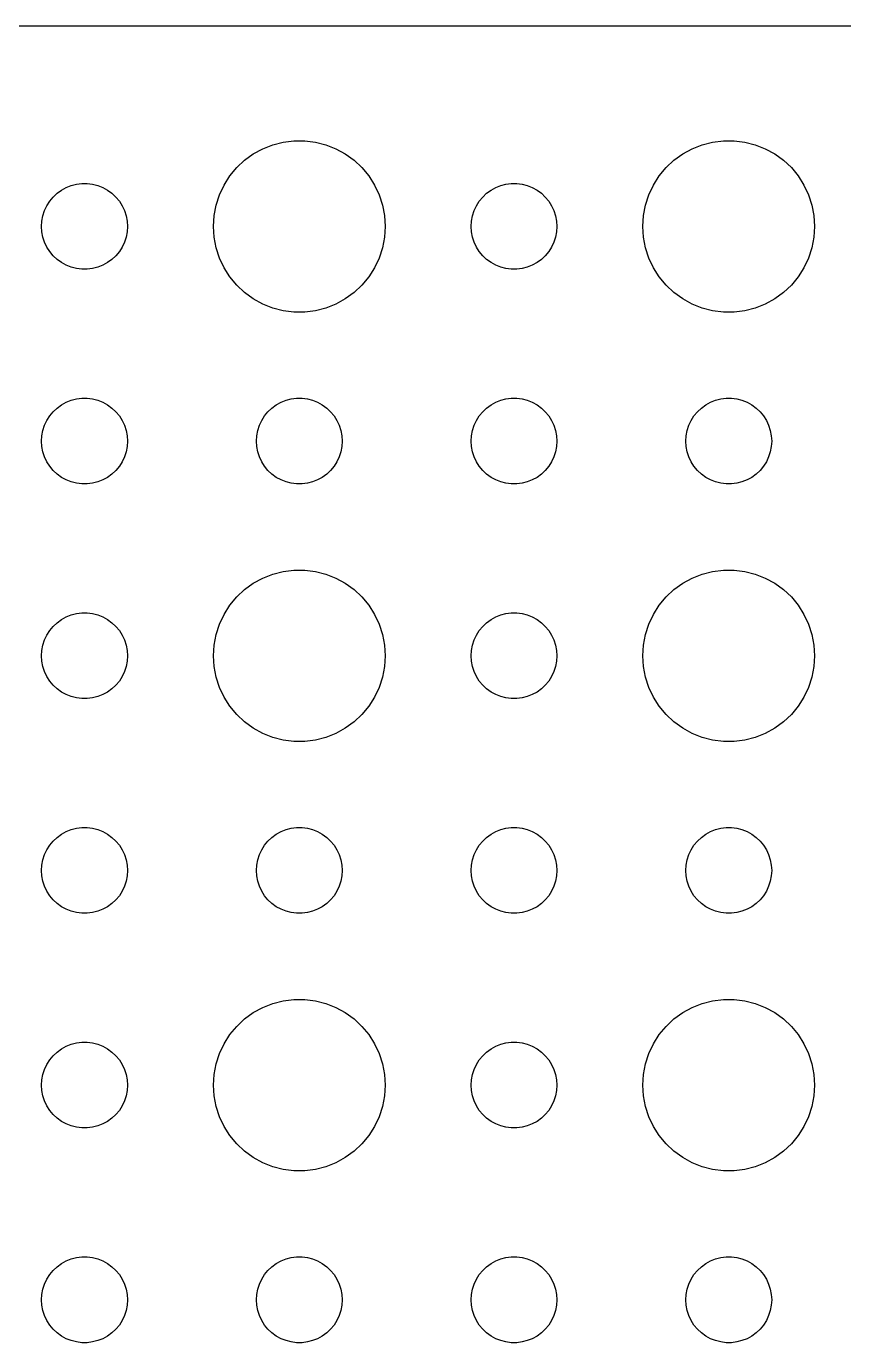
# Model space of a CAD drawing. Header units: metres. Extents: x -97 to 97, y -97 to 97.
# Drawn here: x 20.46 to 49.02, y 51 to 96.99 of the extents above; entities that cross this region are included whole.
import ezdxf

# ---------------------------------------------------------------- set-up
doc = ezdxf.new("R2010")
doc.units = ezdxf.units.M

msp = doc.modelspace()

# ---------------------------------------------------------------- linework, layer by layer
for p, q in [((92.3139, 96.9901), (-92.3139, 96.9901)), ((29.0729, 92.8532), (29.4379, 92.9469)), ((29.4379, 92.9469), (29.8116, 92.9941)), ((29.8116, 92.9941), (30.1884, 92.9941)), ((30.1884, 92.9941), (30.5621, 92.9469)), ((30.5621, 92.9469), (30.927, 92.8532)), ((44.0729, 92.8532), (44.4379, 92.9469)), ((44.4379, 92.9469), (44.8116, 92.9941)), ((44.8116, 92.9941), (45.1884, 92.9941)), ((45.1884, 92.9941), (45.5621, 92.9469)), ((45.5621, 92.9469), (45.927, 92.8532)), ((28.0877, 92.3115), (28.3925, 92.533)), ((28.3925, 92.533), (28.7227, 92.7145)), ((28.7227, 92.7145), (29.0729, 92.8532)), ((30.927, 92.8532), (31.2773, 92.7145)), ((31.2773, 92.7145), (31.6075, 92.533)), ((31.6075, 92.533), (31.9123, 92.3115)), ((43.0877, 92.3115), (43.3925, 92.533)), ((43.3925, 92.533), (43.7227, 92.7145)), ((43.7227, 92.7145), (44.0729, 92.8532)), ((45.927, 92.8532), (46.2773, 92.7145)), ((46.2773, 92.7145), (46.6075, 92.533)), ((46.6075, 92.533), (46.9123, 92.3115)), ((27.5729, 91.7634), (27.8131, 92.0536)), ((27.8131, 92.0536), (28.0877, 92.3115)), ((31.9123, 92.3115), (32.1869, 92.0536)), ((32.1869, 92.0536), (32.427, 91.7634)), ((42.5729, 91.7634), (42.8131, 92.0536)), ((42.8131, 92.0536), (43.0877, 92.3115)), ((46.9123, 92.3115), (47.1869, 92.0536)), ((47.1869, 92.0536), (47.427, 91.7634)), ((27.3711, 91.4453), (27.5729, 91.7634)), ((32.427, 91.7634), (32.6289, 91.4453)), ((42.3711, 91.4453), (42.5729, 91.7634)), ((47.427, 91.7634), (47.6289, 91.4453)), ((21.4065, 91.0268), (21.5439, 91.1558)), ((21.5439, 91.1558), (21.6963, 91.2665)), ((21.6963, 91.2665), (21.8613, 91.3572)), ((21.8613, 91.3572), (22.0365, 91.4266)), ((22.0365, 91.4266), (22.2189, 91.4734)), ((22.2189, 91.4734), (22.4058, 91.497)), ((22.4058, 91.497), (22.5942, 91.497)), ((22.5942, 91.497), (22.7811, 91.4734)), ((22.7811, 91.4734), (22.9635, 91.4266)), ((22.9635, 91.4266), (23.1387, 91.3572)), ((23.1387, 91.3572), (23.3037, 91.2665)), ((23.3037, 91.2665), (23.4561, 91.1558)), ((23.4561, 91.1558), (23.5934, 91.0268)), ((27.0942, 90.7461), (27.2107, 91.1044)), ((27.2107, 91.1044), (27.3711, 91.4453)), ((32.6289, 91.4453), (32.7893, 91.1044)), ((32.7893, 91.1044), (32.9057, 90.7461)), ((36.4065, 91.0268), (36.5439, 91.1558)), ((36.5439, 91.1558), (36.6963, 91.2665)), ((36.6963, 91.2665), (36.8613, 91.3572)), ((36.8613, 91.3572), (37.0365, 91.4266)), ((37.0365, 91.4266), (37.2189, 91.4734)), ((37.2189, 91.4734), (37.4058, 91.497)), ((37.4058, 91.497), (37.5942, 91.497)), ((37.5942, 91.497), (37.7811, 91.4734)), ((37.7811, 91.4734), (37.9635, 91.4266)), ((37.9635, 91.4266), (38.1387, 91.3572)), ((38.1387, 91.3572), (38.3037, 91.2665)), ((38.3037, 91.2665), (38.4561, 91.1558)), ((38.4561, 91.1558), (38.5934, 91.0268)), ((42.0942, 90.7461), (42.2107, 91.1044)), ((42.2107, 91.1044), (42.3711, 91.4453)), ((47.6289, 91.4453), (47.7893, 91.1044)), ((47.7893, 91.1044), (47.9057, 90.7461)), ((21.1053, 90.5522), (21.1855, 90.7226)), ((21.1855, 90.7226), (21.2865, 90.8817)), ((21.2865, 90.8817), (21.4065, 91.0268)), ((23.5934, 91.0268), (23.7135, 90.8817)), ((23.7135, 90.8817), (23.8145, 90.7226)), ((23.8145, 90.7226), (23.8947, 90.5522)), ((27.0237, 90.376), (27.0942, 90.7461)), ((32.9057, 90.7461), (32.9763, 90.376)), ((36.1053, 90.5522), (36.1855, 90.7226)), ((36.1855, 90.7226), (36.2865, 90.8817)), ((36.2865, 90.8817), (36.4065, 91.0268)), ((38.5934, 91.0268), (38.7135, 90.8817)), ((38.7135, 90.8817), (38.8145, 90.7226)), ((38.8145, 90.7226), (38.8947, 90.5522)), ((42.0237, 90.376), (42.0942, 90.7461)), ((47.9057, 90.7461), (47.9763, 90.376)), ((21, 90), (21.0118, 90.188)), ((21.0118, 90.188), (21.0471, 90.373)), ((21.0471, 90.373), (21.1053, 90.5522)), ((23.8947, 90.5522), (23.9529, 90.373)), ((23.9529, 90.373), (23.9882, 90.188)), ((23.9882, 90.188), (24, 90)), ((27, 90), (27.0237, 90.376)), ((32.9763, 90.376), (33, 90)), ((36, 90), (36.0118, 90.188)), ((36.0118, 90.188), (36.0471, 90.373)), ((36.0471, 90.373), (36.1053, 90.5522)), ((38.8947, 90.5522), (38.9529, 90.373)), ((38.9529, 90.373), (38.9882, 90.188)), ((38.9882, 90.188), (39, 90)), ((42, 90), (42.0237, 90.376)), ((47.9763, 90.376), (48, 90)), ((21.0118, 89.812), (21, 90)), ((21.0471, 89.627), (21.0118, 89.812)), ((23.9882, 89.812), (23.9529, 89.627)), ((24, 90), (23.9882, 89.812)), ((27.0237, 89.624), (27, 90)), ((33, 90), (32.9763, 89.624)), ((36.0118, 89.812), (36, 90)), ((36.0471, 89.627), (36.0118, 89.812)), ((38.9882, 89.812), (38.9529, 89.627)), ((39, 90), (38.9882, 89.812)), ((42.0237, 89.624), (42, 90)), ((48, 90), (47.9763, 89.624)), ((21.1053, 89.4478), (21.0471, 89.627)), ((21.1855, 89.2774), (21.1053, 89.4478)), ((21.2865, 89.1183), (21.1855, 89.2774)), ((23.8145, 89.2774), (23.7135, 89.1183)), ((23.8947, 89.4478), (23.8145, 89.2774)), ((23.9529, 89.627), (23.8947, 89.4478)), ((27.0942, 89.2539), (27.0237, 89.624)), ((27.2107, 88.8956), (27.0942, 89.2539)), ((32.9057, 89.2539), (32.7893, 88.8956)), ((32.9763, 89.624), (32.9057, 89.2539)), ((36.1053, 89.4478), (36.0471, 89.627)), ((36.1855, 89.2774), (36.1053, 89.4478)), ((36.2865, 89.1183), (36.1855, 89.2774)), ((38.8145, 89.2774), (38.7135, 89.1183)), ((38.8947, 89.4478), (38.8145, 89.2774)), ((38.9529, 89.627), (38.8947, 89.4478)), ((42.0942, 89.2539), (42.0237, 89.624)), ((42.2107, 88.8956), (42.0942, 89.2539)), ((47.9057, 89.2539), (47.7893, 88.8956)), ((47.9763, 89.624), (47.9057, 89.2539)), ((21.4065, 88.9732), (21.2865, 89.1183)), ((21.5439, 88.8442), (21.4065, 88.9732)), ((21.6963, 88.7335), (21.5439, 88.8442)), ((23.4561, 88.8442), (23.3037, 88.7335)), ((23.5934, 88.9732), (23.4561, 88.8442)), ((23.7135, 89.1183), (23.5934, 88.9732)), ((27.3711, 88.5547), (27.2107, 88.8956)), ((32.7893, 88.8956), (32.6289, 88.5547)), ((36.4065, 88.9732), (36.2865, 89.1183)), ((36.5439, 88.8442), (36.4065, 88.9732)), ((36.6963, 88.7335), (36.5439, 88.8442)), ((38.4561, 88.8442), (38.3037, 88.7335)), ((38.5934, 88.9732), (38.4561, 88.8442)), ((38.7135, 89.1183), (38.5934, 88.9732)), ((42.3711, 88.5547), (42.2107, 88.8956)), ((47.7893, 88.8956), (47.6289, 88.5547)), ((21.8613, 88.6428), (21.6963, 88.7335)), ((22.0365, 88.5734), (21.8613, 88.6428)), ((22.2189, 88.5266), (22.0365, 88.5734)), ((22.4058, 88.503), (22.2189, 88.5266)), ((22.5942, 88.503), (22.4058, 88.503)), ((22.7811, 88.5266), (22.5942, 88.503)), ((22.9635, 88.5734), (22.7811, 88.5266)), ((23.1387, 88.6428), (22.9635, 88.5734)), ((23.3037, 88.7335), (23.1387, 88.6428)), ((27.5729, 88.2366), (27.3711, 88.5547)), ((32.6289, 88.5547), (32.427, 88.2366)), ((36.8613, 88.6428), (36.6963, 88.7335)), ((37.0365, 88.5734), (36.8613, 88.6428)), ((37.2189, 88.5266), (37.0365, 88.5734)), ((37.4058, 88.503), (37.2189, 88.5266)), ((37.5942, 88.503), (37.4058, 88.503)), ((37.7811, 88.5266), (37.5942, 88.503)), ((37.9635, 88.5734), (37.7811, 88.5266)), ((38.1387, 88.6428), (37.9635, 88.5734)), ((38.3037, 88.7335), (38.1387, 88.6428)), ((42.5729, 88.2366), (42.3711, 88.5547)), ((47.6289, 88.5547), (47.427, 88.2366)), ((27.8131, 87.9464), (27.5729, 88.2366)), ((28.0877, 87.6885), (27.8131, 87.9464)), ((32.1869, 87.9464), (31.9123, 87.6885)), ((32.427, 88.2366), (32.1869, 87.9464)), ((42.8131, 87.9464), (42.5729, 88.2366)), ((43.0877, 87.6885), (42.8131, 87.9464)), ((47.1869, 87.9464), (46.9123, 87.6885)), ((47.427, 88.2366), (47.1869, 87.9464)), ((28.3925, 87.467), (28.0877, 87.6885)), ((28.7227, 87.2855), (28.3925, 87.467)), ((31.6075, 87.467), (31.2773, 87.2855)), ((31.9123, 87.6885), (31.6075, 87.467)), ((43.3925, 87.467), (43.0877, 87.6885)), ((43.7227, 87.2855), (43.3925, 87.467)), ((46.6075, 87.467), (46.2773, 87.2855)), ((46.9123, 87.6885), (46.6075, 87.467)), ((29.0729, 87.1468), (28.7227, 87.2855)), ((29.4379, 87.0531), (29.0729, 87.1468)), ((29.8116, 87.0059), (29.4379, 87.0531)), ((30.1884, 87.0059), (29.8116, 87.0059)), ((30.5621, 87.0531), (30.1884, 87.0059)), ((30.927, 87.1468), (30.5621, 87.0531)), ((31.2773, 87.2855), (30.927, 87.1468)), ((44.0729, 87.1468), (43.7227, 87.2855)), ((44.4379, 87.0531), (44.0729, 87.1468)), ((44.8116, 87.0059), (44.4379, 87.0531)), ((45.1884, 87.0059), (44.8116, 87.0059)), ((45.5621, 87.0531), (45.1884, 87.0059)), ((45.927, 87.1468), (45.5621, 87.0531)), ((46.2773, 87.2855), (45.927, 87.1468)), ((21.5439, 83.6558), (21.6963, 83.7665)), ((21.6963, 83.7665), (21.8613, 83.8572)), ((21.8613, 83.8572), (22.0365, 83.9266)), ((22.0365, 83.9266), (22.2189, 83.9734)), ((22.2189, 83.9734), (22.4058, 83.997)), ((22.4058, 83.997), (22.5942, 83.997)), ((22.5942, 83.997), (22.7811, 83.9734)), ((22.7811, 83.9734), (22.9635, 83.9266)), ((22.9635, 83.9266), (23.1387, 83.8572)), ((23.1387, 83.8572), (23.3037, 83.7665)), ((23.3037, 83.7665), (23.4561, 83.6558)), ((29.0439, 83.6558), (29.1963, 83.7665)), ((29.1963, 83.7665), (29.3613, 83.8572)), ((29.3613, 83.8572), (29.5365, 83.9266)), ((29.5365, 83.9266), (29.7189, 83.9734)), ((29.7189, 83.9734), (29.9058, 83.997)), ((29.9058, 83.997), (30.0942, 83.997)), ((30.0942, 83.997), (30.2811, 83.9734)), ((30.2811, 83.9734), (30.4635, 83.9266)), ((30.4635, 83.9266), (30.6387, 83.8572)), ((30.6387, 83.8572), (30.8037, 83.7665)), ((30.8037, 83.7665), (30.9561, 83.6558)), ((36.5439, 83.6558), (36.6963, 83.7665)), ((36.6963, 83.7665), (36.8613, 83.8572)), ((36.8613, 83.8572), (37.0365, 83.9266)), ((37.0365, 83.9266), (37.2189, 83.9734)), ((37.2189, 83.9734), (37.4058, 83.997)), ((37.4058, 83.997), (37.5942, 83.997)), ((37.5942, 83.997), (37.7811, 83.9734)), ((37.7811, 83.9734), (37.9635, 83.9266)), ((37.9635, 83.9266), (38.1387, 83.8572)), ((38.1387, 83.8572), (38.3037, 83.7665)), ((38.3037, 83.7665), (38.4561, 83.6558)), ((44.0439, 83.6558), (44.1963, 83.7665)), ((44.1963, 83.7665), (44.3613, 83.8572)), ((44.3613, 83.8572), (44.5365, 83.9266)), ((44.5365, 83.9266), (44.7189, 83.9734)), ((44.7189, 83.9734), (44.9058, 83.997)), ((44.9058, 83.997), (45.0942, 83.997)), ((45.0942, 83.997), (45.2811, 83.9734)), ((45.2811, 83.9734), (45.4635, 83.9266)), ((45.4635, 83.9266), (45.6387, 83.8572)), ((45.6387, 83.8572), (45.8037, 83.7665)), ((45.8037, 83.7665), (45.9561, 83.6558)), ((21.1855, 83.2226), (21.2865, 83.3817)), ((21.2865, 83.3817), (21.4065, 83.5268)), ((21.4065, 83.5268), (21.5439, 83.6558)), ((23.4561, 83.6558), (23.5934, 83.5268)), ((23.5934, 83.5268), (23.7135, 83.3817)), ((23.7135, 83.3817), (23.8145, 83.2226)), ((28.6855, 83.2226), (28.7865, 83.3817)), ((28.7865, 83.3817), (28.9065, 83.5268)), ((28.9065, 83.5268), (29.0439, 83.6558)), ((30.9561, 83.6558), (31.0934, 83.5268)), ((31.0934, 83.5268), (31.2135, 83.3817)), ((31.2135, 83.3817), (31.3145, 83.2226)), ((36.1855, 83.2226), (36.2865, 83.3817)), ((36.2865, 83.3817), (36.4065, 83.5268)), ((36.4065, 83.5268), (36.5439, 83.6558)), ((38.4561, 83.6558), (38.5934, 83.5268)), ((38.5934, 83.5268), (38.7135, 83.3817)), ((38.7135, 83.3817), (38.8145, 83.2226)), ((43.6855, 83.2226), (43.7865, 83.3817)), ((43.7865, 83.3817), (43.9065, 83.5268)), ((43.9065, 83.5268), (44.0439, 83.6558)), ((45.9561, 83.6558), (46.0934, 83.5268)), ((46.0934, 83.5268), (46.2135, 83.3817)), ((46.2135, 83.3817), (46.3145, 83.2226)), ((21.0118, 82.688), (21.0471, 82.873)), ((21.0471, 82.873), (21.1053, 83.0522)), ((21.1053, 83.0522), (21.1855, 83.2226)), ((23.8145, 83.2226), (23.8947, 83.0522)), ((23.8947, 83.0522), (23.9529, 82.873)), ((23.9529, 82.873), (23.9882, 82.688)), ((28.5118, 82.688), (28.5471, 82.873)), ((28.5471, 82.873), (28.6053, 83.0522)), ((28.6053, 83.0522), (28.6855, 83.2226)), ((31.3145, 83.2226), (31.3947, 83.0522)), ((31.3947, 83.0522), (31.4529, 82.873)), ((31.4529, 82.873), (31.4882, 82.688)), ((36.0118, 82.688), (36.0471, 82.873)), ((36.0471, 82.873), (36.1053, 83.0522)), ((36.1053, 83.0522), (36.1855, 83.2226)), ((38.8145, 83.2226), (38.8947, 83.0522)), ((38.8947, 83.0522), (38.9529, 82.873)), ((38.9529, 82.873), (38.9882, 82.688)), ((43.5118, 82.688), (43.5471, 82.873)), ((43.5471, 82.873), (43.6053, 83.0522)), ((43.6053, 83.0522), (43.6855, 83.2226)), ((46.3145, 83.2226), (46.3947, 83.0522)), ((46.3947, 83.0522), (46.4529, 82.873)), ((46.4529, 82.873), (46.4882, 82.688)), ((21, 82.5), (21.0118, 82.688)), ((21.0118, 82.312), (21, 82.5)), ((23.9882, 82.688), (24, 82.5)), ((24, 82.5), (23.9882, 82.312)), ((28.5, 82.5), (28.5118, 82.688)), ((28.5118, 82.312), (28.5, 82.5)), ((31.4882, 82.688), (31.5, 82.5)), ((31.5, 82.5), (31.4882, 82.312)), ((36, 82.5), (36.0118, 82.688)), ((36.0118, 82.312), (36, 82.5)), ((38.9882, 82.688), (39, 82.5)), ((39, 82.5), (38.9882, 82.312)), ((43.5, 82.5), (43.5118, 82.688)), ((43.5118, 82.312), (43.5, 82.5)), ((46.4882, 82.688), (46.5, 82.5)), ((46.5, 82.5), (46.4882, 82.312)), ((21.0471, 82.127), (21.0118, 82.312)), ((21.1053, 81.9478), (21.0471, 82.127)), ((21.1855, 81.7774), (21.1053, 81.9478)), ((23.8947, 81.9478), (23.8145, 81.7774)), ((23.9529, 82.127), (23.8947, 81.9478)), ((23.9882, 82.312), (23.9529, 82.127)), ((28.5471, 82.127), (28.5118, 82.312)), ((28.6053, 81.9478), (28.5471, 82.127)), ((28.6855, 81.7774), (28.6053, 81.9478)), ((31.3947, 81.9478), (31.3145, 81.7774)), ((31.4529, 82.127), (31.3947, 81.9478)), ((31.4882, 82.312), (31.4529, 82.127)), ((36.0471, 82.127), (36.0118, 82.312)), ((36.1053, 81.9478), (36.0471, 82.127)), ((36.1855, 81.7774), (36.1053, 81.9478)), ((38.8947, 81.9478), (38.8145, 81.7774)), ((38.9529, 82.127), (38.8947, 81.9478)), ((38.9882, 82.312), (38.9529, 82.127)), ((43.5471, 82.127), (43.5118, 82.312)), ((43.6053, 81.9478), (43.5471, 82.127)), ((43.6855, 81.7774), (43.6053, 81.9478)), ((46.3947, 81.9478), (46.3145, 81.7774)), ((46.4529, 82.127), (46.3947, 81.9478)), ((46.4882, 82.312), (46.4529, 82.127)), ((21.2865, 81.6183), (21.1855, 81.7774)), ((21.4065, 81.4732), (21.2865, 81.6183)), ((21.5439, 81.3442), (21.4065, 81.4732)), ((23.5934, 81.4732), (23.4561, 81.3442)), ((23.7135, 81.6183), (23.5934, 81.4732)), ((23.8145, 81.7774), (23.7135, 81.6183)), ((28.7865, 81.6183), (28.6855, 81.7774)), ((28.9065, 81.4732), (28.7865, 81.6183)), ((29.0439, 81.3442), (28.9065, 81.4732)), ((31.0934, 81.4732), (30.9561, 81.3442)), ((31.2135, 81.6183), (31.0934, 81.4732)), ((31.3145, 81.7774), (31.2135, 81.6183)), ((36.2865, 81.6183), (36.1855, 81.7774)), ((36.4065, 81.4732), (36.2865, 81.6183)), ((36.5439, 81.3442), (36.4065, 81.4732)), ((38.5934, 81.4732), (38.4561, 81.3442)), ((38.7135, 81.6183), (38.5934, 81.4732)), ((38.8145, 81.7774), (38.7135, 81.6183)), ((43.7865, 81.6183), (43.6855, 81.7774)), ((43.9065, 81.4732), (43.7865, 81.6183)), ((44.0439, 81.3442), (43.9065, 81.4732)), ((46.0934, 81.4732), (45.9561, 81.3442)), ((46.2135, 81.6183), (46.0934, 81.4732)), ((46.3145, 81.7774), (46.2135, 81.6183)), ((21.6963, 81.2335), (21.5439, 81.3442)), ((21.8613, 81.1428), (21.6963, 81.2335)), ((22.0365, 81.0734), (21.8613, 81.1428)), ((22.2189, 81.0266), (22.0365, 81.0734)), ((22.4058, 81.003), (22.2189, 81.0266)), ((22.5942, 81.003), (22.4058, 81.003)), ((22.7811, 81.0266), (22.5942, 81.003)), ((22.9635, 81.0734), (22.7811, 81.0266)), ((23.1387, 81.1428), (22.9635, 81.0734)), ((23.3037, 81.2335), (23.1387, 81.1428)), ((23.4561, 81.3442), (23.3037, 81.2335)), ((29.1963, 81.2335), (29.0439, 81.3442)), ((29.3613, 81.1428), (29.1963, 81.2335)), ((29.5365, 81.0734), (29.3613, 81.1428)), ((29.7189, 81.0266), (29.5365, 81.0734)), ((29.9058, 81.003), (29.7189, 81.0266)), ((30.0942, 81.003), (29.9058, 81.003)), ((30.2811, 81.0266), (30.0942, 81.003)), ((30.4635, 81.0734), (30.2811, 81.0266)), ((30.6387, 81.1428), (30.4635, 81.0734)), ((30.8037, 81.2335), (30.6387, 81.1428)), ((30.9561, 81.3442), (30.8037, 81.2335)), ((36.6963, 81.2335), (36.5439, 81.3442)), ((36.8613, 81.1428), (36.6963, 81.2335)), ((37.0365, 81.0734), (36.8613, 81.1428)), ((37.2189, 81.0266), (37.0365, 81.0734)), ((37.4058, 81.003), (37.2189, 81.0266)), ((37.5942, 81.003), (37.4058, 81.003)), ((37.7811, 81.0266), (37.5942, 81.003)), ((37.9635, 81.0734), (37.7811, 81.0266)), ((38.1387, 81.1428), (37.9635, 81.0734)), ((38.3037, 81.2335), (38.1387, 81.1428)), ((38.4561, 81.3442), (38.3037, 81.2335)), ((44.1963, 81.2335), (44.0439, 81.3442)), ((44.3613, 81.1428), (44.1963, 81.2335)), ((44.5365, 81.0734), (44.3613, 81.1428)), ((44.7189, 81.0266), (44.5365, 81.0734)), ((44.9058, 81.003), (44.7189, 81.0266)), ((45.0942, 81.003), (44.9058, 81.003)), ((45.2811, 81.0266), (45.0942, 81.003)), ((45.4635, 81.0734), (45.2811, 81.0266)), ((45.6387, 81.1428), (45.4635, 81.0734)), ((45.8037, 81.2335), (45.6387, 81.1428)), ((45.9561, 81.3442), (45.8037, 81.2335)), ((28.7227, 77.7145), (29.0729, 77.8532)), ((29.0729, 77.8532), (29.4379, 77.9469)), ((29.4379, 77.9469), (29.8116, 77.9941)), ((29.8116, 77.9941), (30.1884, 77.9941)), ((30.1884, 77.9941), (30.5621, 77.9469)), ((30.5621, 77.9469), (30.927, 77.8532)), ((30.927, 77.8532), (31.2773, 77.7145)), ((43.7227, 77.7145), (44.0729, 77.8532)), ((44.0729, 77.8532), (44.4379, 77.9469)), ((44.4379, 77.9469), (44.8116, 77.9941)), ((44.8116, 77.9941), (45.1884, 77.9941)), ((45.1884, 77.9941), (45.5621, 77.9469)), ((45.5621, 77.9469), (45.927, 77.8532)), ((45.927, 77.8532), (46.2773, 77.7145)), ((27.8131, 77.0536), (28.0877, 77.3115)), ((28.0877, 77.3115), (28.3925, 77.533)), ((28.3925, 77.533), (28.7227, 77.7145)), ((31.2773, 77.7145), (31.6075, 77.533)), ((31.6075, 77.533), (31.9123, 77.3115)), ((31.9123, 77.3115), (32.1869, 77.0536)), ((42.8131, 77.0536), (43.0877, 77.3115)), ((43.0877, 77.3115), (43.3925, 77.533)), ((43.3925, 77.533), (43.7227, 77.7145)), ((46.2773, 77.7145), (46.6075, 77.533)), ((46.6075, 77.533), (46.9123, 77.3115)), ((46.9123, 77.3115), (47.1869, 77.0536)), ((27.5729, 76.7634), (27.8131, 77.0536)), ((32.1869, 77.0536), (32.427, 76.7634)), ((42.5729, 76.7634), (42.8131, 77.0536)), ((47.1869, 77.0536), (47.427, 76.7634)), ((21.6963, 76.2665), (21.8613, 76.3572)), ((21.8613, 76.3572), (22.0365, 76.4266)), ((22.0365, 76.4266), (22.2189, 76.4734)), ((22.2189, 76.4734), (22.4058, 76.497)), ((22.4058, 76.497), (22.5942, 76.497)), ((22.5942, 76.497), (22.7811, 76.4734)), ((22.7811, 76.4734), (22.9635, 76.4266)), ((22.9635, 76.4266), (23.1387, 76.3572)), ((23.1387, 76.3572), (23.3037, 76.2665)), ((27.2107, 76.1044), (27.3711, 76.4453)), ((27.3711, 76.4453), (27.5729, 76.7634)), ((32.427, 76.7634), (32.6289, 76.4453)), ((32.6289, 76.4453), (32.7893, 76.1044)), ((36.6963, 76.2665), (36.8613, 76.3572)), ((36.8613, 76.3572), (37.0365, 76.4266)), ((37.0365, 76.4266), (37.2189, 76.4734)), ((37.2189, 76.4734), (37.4058, 76.497)), ((37.4058, 76.497), (37.5942, 76.497)), ((37.5942, 76.497), (37.7811, 76.4734)), ((37.7811, 76.4734), (37.9635, 76.4266)), ((37.9635, 76.4266), (38.1387, 76.3572)), ((38.1387, 76.3572), (38.3037, 76.2665)), ((42.2107, 76.1044), (42.3711, 76.4453)), ((42.3711, 76.4453), (42.5729, 76.7634)), ((47.427, 76.7634), (47.6289, 76.4453)), ((47.6289, 76.4453), (47.7893, 76.1044)), ((21.1855, 75.7226), (21.2865, 75.8817)), ((21.2865, 75.8817), (21.4065, 76.0268)), ((21.4065, 76.0268), (21.5439, 76.1558)), ((21.5439, 76.1558), (21.6963, 76.2665)), ((23.3037, 76.2665), (23.4561, 76.1558)), ((23.4561, 76.1558), (23.5934, 76.0268)), ((23.5934, 76.0268), (23.7135, 75.8817)), ((23.7135, 75.8817), (23.8145, 75.7226)), ((27.0942, 75.7461), (27.2107, 76.1044)), ((32.7893, 76.1044), (32.9057, 75.7461)), ((36.1855, 75.7226), (36.2865, 75.8817)), ((36.2865, 75.8817), (36.4065, 76.0268)), ((36.4065, 76.0268), (36.5439, 76.1558)), ((36.5439, 76.1558), (36.6963, 76.2665)), ((38.3037, 76.2665), (38.4561, 76.1558)), ((38.4561, 76.1558), (38.5934, 76.0268)), ((38.5934, 76.0268), (38.7135, 75.8817)), ((38.7135, 75.8817), (38.8145, 75.7226)), ((42.0942, 75.7461), (42.2107, 76.1044)), ((47.7893, 76.1044), (47.9057, 75.7461)), ((21.0471, 75.373), (21.1053, 75.5522)), ((21.1053, 75.5522), (21.1855, 75.7226)), ((23.8145, 75.7226), (23.8947, 75.5522)), ((23.8947, 75.5522), (23.9529, 75.373)), ((27.0237, 75.376), (27.0942, 75.7461)), ((32.9057, 75.7461), (32.9763, 75.376)), ((36.0471, 75.373), (36.1053, 75.5522)), ((36.1053, 75.5522), (36.1855, 75.7226)), ((38.8145, 75.7226), (38.8947, 75.5522)), ((38.8947, 75.5522), (38.9529, 75.373)), ((42.0237, 75.376), (42.0942, 75.7461)), ((47.9057, 75.7461), (47.9763, 75.376)), ((21, 75), (21.0118, 75.188)), ((21.0118, 74.812), (21, 75)), ((21.0118, 75.188), (21.0471, 75.373)), ((23.9529, 75.373), (23.9882, 75.188)), ((23.9882, 75.188), (24, 75)), ((24, 75), (23.9882, 74.812)), ((27, 75), (27.0237, 75.376)), ((27.0237, 74.624), (27, 75)), ((32.9763, 75.376), (33, 75)), ((33, 75), (32.9763, 74.624)), ((36, 75), (36.0118, 75.188)), ((36.0118, 74.812), (36, 75)), ((36.0118, 75.188), (36.0471, 75.373)), ((38.9529, 75.373), (38.9882, 75.188)), ((38.9882, 75.188), (39, 75)), ((39, 75), (38.9882, 74.812)), ((42, 75), (42.0237, 75.376)), ((42.0237, 74.624), (42, 75)), ((47.9763, 75.376), (48, 75)), ((48, 75), (47.9763, 74.624)), ((21.0471, 74.627), (21.0118, 74.812)), ((21.1053, 74.4478), (21.0471, 74.627)), ((23.9529, 74.627), (23.8947, 74.4478)), ((23.9882, 74.812), (23.9529, 74.627)), ((27.0942, 74.2539), (27.0237, 74.624)), ((32.9763, 74.624), (32.9057, 74.2539)), ((36.0471, 74.627), (36.0118, 74.812)), ((36.1053, 74.4478), (36.0471, 74.627)), ((38.9529, 74.627), (38.8947, 74.4478)), ((38.9882, 74.812), (38.9529, 74.627)), ((42.0942, 74.2539), (42.0237, 74.624)), ((47.9763, 74.624), (47.9057, 74.2539)), ((21.1855, 74.2774), (21.1053, 74.4478)), ((21.2865, 74.1183), (21.1855, 74.2774)), ((21.4065, 73.9732), (21.2865, 74.1183)), ((23.7135, 74.1183), (23.5934, 73.9732)), ((23.8145, 74.2774), (23.7135, 74.1183)), ((23.8947, 74.4478), (23.8145, 74.2774)), ((27.2107, 73.8956), (27.0942, 74.2539)), ((32.9057, 74.2539), (32.7893, 73.8956)), ((36.1855, 74.2774), (36.1053, 74.4478)), ((36.2865, 74.1183), (36.1855, 74.2774)), ((36.4065, 73.9732), (36.2865, 74.1183)), ((38.7135, 74.1183), (38.5934, 73.9732)), ((38.8145, 74.2774), (38.7135, 74.1183)), ((38.8947, 74.4478), (38.8145, 74.2774)), ((42.2107, 73.8956), (42.0942, 74.2539)), ((47.9057, 74.2539), (47.7893, 73.8956)), ((21.5439, 73.8442), (21.4065, 73.9732)), ((21.6963, 73.7335), (21.5439, 73.8442)), ((21.8613, 73.6428), (21.6963, 73.7335)), ((22.0365, 73.5734), (21.8613, 73.6428)), ((23.1387, 73.6428), (22.9635, 73.5734)), ((23.3037, 73.7335), (23.1387, 73.6428)), ((23.4561, 73.8442), (23.3037, 73.7335)), ((23.5934, 73.9732), (23.4561, 73.8442)), ((27.3711, 73.5547), (27.2107, 73.8956)), ((32.7893, 73.8956), (32.6289, 73.5547)), ((36.5439, 73.8442), (36.4065, 73.9732)), ((36.6963, 73.7335), (36.5439, 73.8442)), ((36.8613, 73.6428), (36.6963, 73.7335)), ((37.0365, 73.5734), (36.8613, 73.6428)), ((38.1387, 73.6428), (37.9635, 73.5734)), ((38.3037, 73.7335), (38.1387, 73.6428)), ((38.4561, 73.8442), (38.3037, 73.7335)), ((38.5934, 73.9732), (38.4561, 73.8442)), ((42.3711, 73.5547), (42.2107, 73.8956)), ((47.7893, 73.8956), (47.6289, 73.5547)), ((22.2189, 73.5266), (22.0365, 73.5734)), ((22.4058, 73.503), (22.2189, 73.5266)), ((22.5942, 73.503), (22.4058, 73.503)), ((22.7811, 73.5266), (22.5942, 73.503)), ((22.9635, 73.5734), (22.7811, 73.5266)), ((27.5729, 73.2366), (27.3711, 73.5547)), ((27.8131, 72.9464), (27.5729, 73.2366)), ((32.427, 73.2366), (32.1869, 72.9464)), ((32.6289, 73.5547), (32.427, 73.2366)), ((37.2189, 73.5266), (37.0365, 73.5734)), ((37.4058, 73.503), (37.2189, 73.5266)), ((37.5942, 73.503), (37.4058, 73.503)), ((37.7811, 73.5266), (37.5942, 73.503)), ((37.9635, 73.5734), (37.7811, 73.5266)), ((42.5729, 73.2366), (42.3711, 73.5547)), ((42.8131, 72.9464), (42.5729, 73.2366)), ((47.427, 73.2366), (47.1869, 72.9464)), ((47.6289, 73.5547), (47.427, 73.2366)), ((28.0877, 72.6885), (27.8131, 72.9464)), ((28.3925, 72.467), (28.0877, 72.6885)), ((31.9123, 72.6885), (31.6075, 72.467)), ((32.1869, 72.9464), (31.9123, 72.6885)), ((43.0877, 72.6885), (42.8131, 72.9464)), ((43.3925, 72.467), (43.0877, 72.6885)), ((46.9123, 72.6885), (46.6075, 72.467)), ((47.1869, 72.9464), (46.9123, 72.6885)), ((28.7227, 72.2855), (28.3925, 72.467)), ((29.0729, 72.1468), (28.7227, 72.2855)), ((31.2773, 72.2855), (30.927, 72.1468)), ((31.6075, 72.467), (31.2773, 72.2855)), ((43.7227, 72.2855), (43.3925, 72.467)), ((44.0729, 72.1468), (43.7227, 72.2855)), ((46.2773, 72.2855), (45.927, 72.1468)), ((46.6075, 72.467), (46.2773, 72.2855)), ((29.4379, 72.0531), (29.0729, 72.1468)), ((29.8116, 72.0059), (29.4379, 72.0531)), ((30.1884, 72.0059), (29.8116, 72.0059)), ((30.5621, 72.0531), (30.1884, 72.0059)), ((30.927, 72.1468), (30.5621, 72.0531)), ((44.4379, 72.0531), (44.0729, 72.1468)), ((44.8116, 72.0059), (44.4379, 72.0531)), ((45.1884, 72.0059), (44.8116, 72.0059)), ((45.5621, 72.0531), (45.1884, 72.0059)), ((45.927, 72.1468), (45.5621, 72.0531)), ((22.2189, 68.9734), (22.4058, 68.997)), ((22.4058, 68.997), (22.5942, 68.997)), ((22.5942, 68.997), (22.7811, 68.9734)), ((29.7189, 68.9734), (29.9058, 68.997)), ((29.9058, 68.997), (30.0942, 68.997)), ((30.0942, 68.997), (30.2811, 68.9734)), ((37.2189, 68.9734), (37.4058, 68.997)), ((37.4058, 68.997), (37.5942, 68.997)), ((37.5942, 68.997), (37.7811, 68.9734)), ((44.7189, 68.9734), (44.9058, 68.997)), ((44.9058, 68.997), (45.0942, 68.997)), ((45.0942, 68.997), (45.2811, 68.9734)), ((21.2865, 68.3817), (21.4065, 68.5268)), ((21.4065, 68.5268), (21.5439, 68.6558)), ((21.5439, 68.6558), (21.6963, 68.7665)), ((21.6963, 68.7665), (21.8613, 68.8572)), ((21.8613, 68.8572), (22.0365, 68.9266)), ((22.0365, 68.9266), (22.2189, 68.9734)), ((22.7811, 68.9734), (22.9635, 68.9266)), ((22.9635, 68.9266), (23.1387, 68.8572)), ((23.1387, 68.8572), (23.3037, 68.7665)), ((23.3037, 68.7665), (23.4561, 68.6558)), ((23.4561, 68.6558), (23.5934, 68.5268)), ((23.5934, 68.5268), (23.7135, 68.3817)), ((28.7865, 68.3817), (28.9065, 68.5268)), ((28.9065, 68.5268), (29.0439, 68.6558)), ((29.0439, 68.6558), (29.1963, 68.7665)), ((29.1963, 68.7665), (29.3613, 68.8572)), ((29.3613, 68.8572), (29.5365, 68.9266)), ((29.5365, 68.9266), (29.7189, 68.9734)), ((30.2811, 68.9734), (30.4635, 68.9266)), ((30.4635, 68.9266), (30.6387, 68.8572)), ((30.6387, 68.8572), (30.8037, 68.7665)), ((30.8037, 68.7665), (30.9561, 68.6558)), ((30.9561, 68.6558), (31.0934, 68.5268)), ((31.0934, 68.5268), (31.2135, 68.3817)), ((36.2865, 68.3817), (36.4065, 68.5268)), ((36.4065, 68.5268), (36.5439, 68.6558)), ((36.5439, 68.6558), (36.6963, 68.7665)), ((36.6963, 68.7665), (36.8613, 68.8572)), ((36.8613, 68.8572), (37.0365, 68.9266)), ((37.0365, 68.9266), (37.2189, 68.9734)), ((37.7811, 68.9734), (37.9635, 68.9266)), ((37.9635, 68.9266), (38.1387, 68.8572)), ((38.1387, 68.8572), (38.3037, 68.7665)), ((38.3037, 68.7665), (38.4561, 68.6558)), ((38.4561, 68.6558), (38.5934, 68.5268)), ((38.5934, 68.5268), (38.7135, 68.3817)), ((43.7865, 68.3817), (43.9065, 68.5268)), ((43.9065, 68.5268), (44.0439, 68.6558)), ((44.0439, 68.6558), (44.1963, 68.7665)), ((44.1963, 68.7665), (44.3613, 68.8572)), ((44.3613, 68.8572), (44.5365, 68.9266)), ((44.5365, 68.9266), (44.7189, 68.9734)), ((45.2811, 68.9734), (45.4635, 68.9266)), ((45.4635, 68.9266), (45.6387, 68.8572)), ((45.6387, 68.8572), (45.8037, 68.7665)), ((45.8037, 68.7665), (45.9561, 68.6558)), ((45.9561, 68.6558), (46.0934, 68.5268)), ((46.0934, 68.5268), (46.2135, 68.3817)), ((21.1053, 68.0522), (21.1855, 68.2226)), ((21.1855, 68.2226), (21.2865, 68.3817)), ((23.7135, 68.3817), (23.8145, 68.2226)), ((23.8145, 68.2226), (23.8947, 68.0522)), ((28.6053, 68.0522), (28.6855, 68.2226)), ((28.6855, 68.2226), (28.7865, 68.3817)), ((31.2135, 68.3817), (31.3145, 68.2226)), ((31.3145, 68.2226), (31.3947, 68.0522)), ((36.1053, 68.0522), (36.1855, 68.2226)), ((36.1855, 68.2226), (36.2865, 68.3817)), ((38.7135, 68.3817), (38.8145, 68.2226)), ((38.8145, 68.2226), (38.8947, 68.0522)), ((43.6053, 68.0522), (43.6855, 68.2226)), ((43.6855, 68.2226), (43.7865, 68.3817)), ((46.2135, 68.3817), (46.3145, 68.2226)), ((46.3145, 68.2226), (46.3947, 68.0522)), ((21, 67.5), (21.0118, 67.688)), ((21.0118, 67.688), (21.0471, 67.873)), ((21.0471, 67.873), (21.1053, 68.0522)), ((23.8947, 68.0522), (23.9529, 67.873)), ((23.9529, 67.873), (23.9882, 67.688)), ((23.9882, 67.688), (24, 67.5)), ((28.5, 67.5), (28.5118, 67.688)), ((28.5118, 67.688), (28.5471, 67.873)), ((28.5471, 67.873), (28.6053, 68.0522)), ((31.3947, 68.0522), (31.4529, 67.873)), ((31.4529, 67.873), (31.4882, 67.688)), ((31.4882, 67.688), (31.5, 67.5)), ((36, 67.5), (36.0118, 67.688)), ((36.0118, 67.688), (36.0471, 67.873)), ((36.0471, 67.873), (36.1053, 68.0522)), ((38.8947, 68.0522), (38.9529, 67.873)), ((38.9529, 67.873), (38.9882, 67.688)), ((38.9882, 67.688), (39, 67.5)), ((43.5, 67.5), (43.5118, 67.688)), ((43.5118, 67.688), (43.5471, 67.873)), ((43.5471, 67.873), (43.6053, 68.0522)), ((46.3947, 68.0522), (46.4529, 67.873)), ((46.4529, 67.873), (46.4882, 67.688)), ((46.4882, 67.688), (46.5, 67.5)), ((21.0118, 67.312), (21, 67.5)), ((21.0471, 67.127), (21.0118, 67.312)), ((23.9882, 67.312), (23.9529, 67.127)), ((24, 67.5), (23.9882, 67.312)), ((28.5118, 67.312), (28.5, 67.5)), ((28.5471, 67.127), (28.5118, 67.312)), ((31.4882, 67.312), (31.4529, 67.127)), ((31.5, 67.5), (31.4882, 67.312)), ((36.0118, 67.312), (36, 67.5)), ((36.0471, 67.127), (36.0118, 67.312)), ((38.9882, 67.312), (38.9529, 67.127)), ((39, 67.5), (38.9882, 67.312)), ((43.5118, 67.312), (43.5, 67.5)), ((43.5471, 67.127), (43.5118, 67.312)), ((46.4882, 67.312), (46.4529, 67.127)), ((46.5, 67.5), (46.4882, 67.312)), ((21.1053, 66.9478), (21.0471, 67.127)), ((21.1855, 66.7774), (21.1053, 66.9478)), ((21.2865, 66.6183), (21.1855, 66.7774)), ((23.8145, 66.7774), (23.7135, 66.6183)), ((23.8947, 66.9478), (23.8145, 66.7774)), ((23.9529, 67.127), (23.8947, 66.9478)), ((28.6053, 66.9478), (28.5471, 67.127)), ((28.6855, 66.7774), (28.6053, 66.9478)), ((28.7865, 66.6183), (28.6855, 66.7774)), ((31.3145, 66.7774), (31.2135, 66.6183)), ((31.3947, 66.9478), (31.3145, 66.7774)), ((31.4529, 67.127), (31.3947, 66.9478)), ((36.1053, 66.9478), (36.0471, 67.127)), ((36.1855, 66.7774), (36.1053, 66.9478)), ((36.2865, 66.6183), (36.1855, 66.7774)), ((38.8145, 66.7774), (38.7135, 66.6183)), ((38.8947, 66.9478), (38.8145, 66.7774)), ((38.9529, 67.127), (38.8947, 66.9478)), ((43.6053, 66.9478), (43.5471, 67.127)), ((43.6855, 66.7774), (43.6053, 66.9478)), ((43.7865, 66.6183), (43.6855, 66.7774)), ((46.3145, 66.7774), (46.2135, 66.6183)), ((46.3947, 66.9478), (46.3145, 66.7774)), ((46.4529, 67.127), (46.3947, 66.9478)), ((21.4065, 66.4732), (21.2865, 66.6183)), ((21.5439, 66.3442), (21.4065, 66.4732)), ((21.6963, 66.2335), (21.5439, 66.3442)), ((21.8613, 66.1428), (21.6963, 66.2335)), ((23.3037, 66.2335), (23.1387, 66.1428)), ((23.4561, 66.3442), (23.3037, 66.2335)), ((23.5934, 66.4732), (23.4561, 66.3442)), ((23.7135, 66.6183), (23.5934, 66.4732)), ((28.9065, 66.4732), (28.7865, 66.6183)), ((29.0439, 66.3442), (28.9065, 66.4732)), ((29.1963, 66.2335), (29.0439, 66.3442)), ((29.3613, 66.1428), (29.1963, 66.2335)), ((30.8037, 66.2335), (30.6387, 66.1428)), ((30.9561, 66.3442), (30.8037, 66.2335)), ((31.0934, 66.4732), (30.9561, 66.3442)), ((31.2135, 66.6183), (31.0934, 66.4732)), ((36.4065, 66.4732), (36.2865, 66.6183)), ((36.5439, 66.3442), (36.4065, 66.4732)), ((36.6963, 66.2335), (36.5439, 66.3442)), ((36.8613, 66.1428), (36.6963, 66.2335)), ((38.3037, 66.2335), (38.1387, 66.1428)), ((38.4561, 66.3442), (38.3037, 66.2335)), ((38.5934, 66.4732), (38.4561, 66.3442)), ((38.7135, 66.6183), (38.5934, 66.4732)), ((43.9065, 66.4732), (43.7865, 66.6183)), ((44.0439, 66.3442), (43.9065, 66.4732)), ((44.1963, 66.2335), (44.0439, 66.3442)), ((44.3613, 66.1428), (44.1963, 66.2335)), ((45.8037, 66.2335), (45.6387, 66.1428)), ((45.9561, 66.3442), (45.8037, 66.2335)), ((46.0934, 66.4732), (45.9561, 66.3442)), ((46.2135, 66.6183), (46.0934, 66.4732)), ((22.0365, 66.0734), (21.8613, 66.1428)), ((22.2189, 66.0266), (22.0365, 66.0734)), ((22.4058, 66.003), (22.2189, 66.0266)), ((22.5942, 66.003), (22.4058, 66.003)), ((22.7811, 66.0266), (22.5942, 66.003)), ((22.9635, 66.0734), (22.7811, 66.0266)), ((23.1387, 66.1428), (22.9635, 66.0734)), ((29.5365, 66.0734), (29.3613, 66.1428)), ((29.7189, 66.0266), (29.5365, 66.0734)), ((29.9058, 66.003), (29.7189, 66.0266)), ((30.0942, 66.003), (29.9058, 66.003)), ((30.2811, 66.0266), (30.0942, 66.003)), ((30.4635, 66.0734), (30.2811, 66.0266)), ((30.6387, 66.1428), (30.4635, 66.0734)), ((37.0365, 66.0734), (36.8613, 66.1428)), ((37.2189, 66.0266), (37.0365, 66.0734)), ((37.4058, 66.003), (37.2189, 66.0266)), ((37.5942, 66.003), (37.4058, 66.003)), ((37.7811, 66.0266), (37.5942, 66.003)), ((37.9635, 66.0734), (37.7811, 66.0266)), ((38.1387, 66.1428), (37.9635, 66.0734)), ((44.5365, 66.0734), (44.3613, 66.1428)), ((44.7189, 66.0266), (44.5365, 66.0734)), ((44.9058, 66.003), (44.7189, 66.0266)), ((45.0942, 66.003), (44.9058, 66.003)), ((45.2811, 66.0266), (45.0942, 66.003)), ((45.4635, 66.0734), (45.2811, 66.0266)), ((45.6387, 66.1428), (45.4635, 66.0734)), ((28.3925, 62.533), (28.7227, 62.7145)), ((28.7227, 62.7145), (29.0729, 62.8532)), ((29.0729, 62.8532), (29.4379, 62.9469)), ((29.4379, 62.9469), (29.8116, 62.9941)), ((29.8116, 62.9941), (30.1884, 62.9941)), ((30.1884, 62.9941), (30.5621, 62.9469)), ((30.5621, 62.9469), (30.927, 62.8532)), ((30.927, 62.8532), (31.2773, 62.7145)), ((31.2773, 62.7145), (31.6075, 62.533)), ((43.3925, 62.533), (43.7227, 62.7145)), ((43.7227, 62.7145), (44.0729, 62.8532)), ((44.0729, 62.8532), (44.4379, 62.9469)), ((44.4379, 62.9469), (44.8116, 62.9941)), ((44.8116, 62.9941), (45.1884, 62.9941)), ((45.1884, 62.9941), (45.5621, 62.9469)), ((45.5621, 62.9469), (45.927, 62.8532)), ((45.927, 62.8532), (46.2773, 62.7145)), ((46.2773, 62.7145), (46.6075, 62.533)), ((27.8131, 62.0536), (28.0877, 62.3115)), ((28.0877, 62.3115), (28.3925, 62.533)), ((31.6075, 62.533), (31.9123, 62.3115)), ((31.9123, 62.3115), (32.1869, 62.0536)), ((42.8131, 62.0536), (43.0877, 62.3115)), ((43.0877, 62.3115), (43.3925, 62.533)), ((46.6075, 62.533), (46.9123, 62.3115)), ((46.9123, 62.3115), (47.1869, 62.0536)), ((27.3711, 61.4453), (27.5729, 61.7634)), ((27.5729, 61.7634), (27.8131, 62.0536)), ((32.1869, 62.0536), (32.427, 61.7634)), ((32.427, 61.7634), (32.6289, 61.4453)), ((42.3711, 61.4453), (42.5729, 61.7634)), ((42.5729, 61.7634), (42.8131, 62.0536)), ((47.1869, 62.0536), (47.427, 61.7634)), ((47.427, 61.7634), (47.6289, 61.4453)), ((21.5439, 61.1558), (21.6963, 61.2665)), ((21.6963, 61.2665), (21.8613, 61.3572)), ((21.8613, 61.3572), (22.0365, 61.4266)), ((22.0365, 61.4266), (22.2189, 61.4734)), ((22.2189, 61.4734), (22.4058, 61.497)), ((22.4058, 61.497), (22.5942, 61.497)), ((22.5942, 61.497), (22.7811, 61.4734)), ((22.7811, 61.4734), (22.9635, 61.4266)), ((22.9635, 61.4266), (23.1387, 61.3572)), ((23.1387, 61.3572), (23.3037, 61.2665)), ((23.3037, 61.2665), (23.4561, 61.1558)), ((27.2107, 61.1044), (27.3711, 61.4453)), ((32.6289, 61.4453), (32.7893, 61.1044)), ((36.5439, 61.1558), (36.6963, 61.2665)), ((36.6963, 61.2665), (36.8613, 61.3572)), ((36.8613, 61.3572), (37.0365, 61.4266)), ((37.0365, 61.4266), (37.2189, 61.4734)), ((37.2189, 61.4734), (37.4058, 61.497)), ((37.4058, 61.497), (37.5942, 61.497)), ((37.5942, 61.497), (37.7811, 61.4734)), ((37.7811, 61.4734), (37.9635, 61.4266)), ((37.9635, 61.4266), (38.1387, 61.3572)), ((38.1387, 61.3572), (38.3037, 61.2665)), ((38.3037, 61.2665), (38.4561, 61.1558)), ((42.2107, 61.1044), (42.3711, 61.4453)), ((47.6289, 61.4453), (47.7893, 61.1044)), ((21.1053, 60.5522), (21.1855, 60.7226)), ((21.1855, 60.7226), (21.2865, 60.8817)), ((21.2865, 60.8817), (21.4065, 61.0268)), ((21.4065, 61.0268), (21.5439, 61.1558)), ((23.4561, 61.1558), (23.5934, 61.0268)), ((23.5934, 61.0268), (23.7135, 60.8817)), ((23.7135, 60.8817), (23.8145, 60.7226)), ((23.8145, 60.7226), (23.8947, 60.5522)), ((27.0237, 60.376), (27.0942, 60.7461)), ((27.0942, 60.7461), (27.2107, 61.1044)), ((32.7893, 61.1044), (32.9057, 60.7461)), ((32.9057, 60.7461), (32.9763, 60.376)), ((36.1053, 60.5522), (36.1855, 60.7226)), ((36.1855, 60.7226), (36.2865, 60.8817)), ((36.2865, 60.8817), (36.4065, 61.0268)), ((36.4065, 61.0268), (36.5439, 61.1558)), ((38.4561, 61.1558), (38.5934, 61.0268)), ((38.5934, 61.0268), (38.7135, 60.8817)), ((38.7135, 60.8817), (38.8145, 60.7226)), ((38.8145, 60.7226), (38.8947, 60.5522)), ((42.0237, 60.376), (42.0942, 60.7461)), ((42.0942, 60.7461), (42.2107, 61.1044)), ((47.7893, 61.1044), (47.9057, 60.7461)), ((47.9057, 60.7461), (47.9763, 60.376)), ((21.0118, 60.188), (21.0471, 60.373)), ((21.0471, 60.373), (21.1053, 60.5522)), ((23.8947, 60.5522), (23.9529, 60.373)), ((23.9529, 60.373), (23.9882, 60.188)), ((27, 60), (27.0237, 60.376)), ((32.9763, 60.376), (33, 60)), ((36.0118, 60.188), (36.0471, 60.373)), ((36.0471, 60.373), (36.1053, 60.5522)), ((38.8947, 60.5522), (38.9529, 60.373)), ((38.9529, 60.373), (38.9882, 60.188)), ((42, 60), (42.0237, 60.376)), ((47.9763, 60.376), (48, 60)), ((21, 60), (21.0118, 60.188)), ((21.0118, 59.812), (21, 60)), ((21.0471, 59.627), (21.0118, 59.812)), ((23.9882, 59.812), (23.9529, 59.627)), ((23.9882, 60.188), (24, 60)), ((24, 60), (23.9882, 59.812)), ((27.0237, 59.624), (27, 60)), ((33, 60), (32.9763, 59.624)), ((36, 60), (36.0118, 60.188)), ((36.0118, 59.812), (36, 60)), ((36.0471, 59.627), (36.0118, 59.812)), ((38.9882, 59.812), (38.9529, 59.627)), ((38.9882, 60.188), (39, 60)), ((39, 60), (38.9882, 59.812)), ((42.0237, 59.624), (42, 60)), ((48, 60), (47.9763, 59.624)), ((21.1053, 59.4478), (21.0471, 59.627)), ((21.1855, 59.2774), (21.1053, 59.4478)), ((23.8947, 59.4478), (23.8145, 59.2774)), ((23.9529, 59.627), (23.8947, 59.4478)), ((27.0942, 59.2539), (27.0237, 59.624)), ((32.9763, 59.624), (32.9057, 59.2539)), ((36.1053, 59.4478), (36.0471, 59.627)), ((36.1855, 59.2774), (36.1053, 59.4478)), ((38.8947, 59.4478), (38.8145, 59.2774)), ((38.9529, 59.627), (38.8947, 59.4478)), ((42.0942, 59.2539), (42.0237, 59.624)), ((47.9763, 59.624), (47.9057, 59.2539)), ((21.2865, 59.1183), (21.1855, 59.2774)), ((21.4065, 58.9732), (21.2865, 59.1183)), ((21.5439, 58.8442), (21.4065, 58.9732)), ((23.5934, 58.9732), (23.4561, 58.8442)), ((23.7135, 59.1183), (23.5934, 58.9732)), ((23.8145, 59.2774), (23.7135, 59.1183)), ((27.2107, 58.8956), (27.0942, 59.2539)), ((27.3711, 58.5547), (27.2107, 58.8956)), ((32.7893, 58.8956), (32.6289, 58.5547)), ((32.9057, 59.2539), (32.7893, 58.8956)), ((36.2865, 59.1183), (36.1855, 59.2774)), ((36.4065, 58.9732), (36.2865, 59.1183)), ((36.5439, 58.8442), (36.4065, 58.9732)), ((38.5934, 58.9732), (38.4561, 58.8442)), ((38.7135, 59.1183), (38.5934, 58.9732)), ((38.8145, 59.2774), (38.7135, 59.1183)), ((42.2107, 58.8956), (42.0942, 59.2539)), ((42.3711, 58.5547), (42.2107, 58.8956)), ((47.7893, 58.8956), (47.6289, 58.5547)), ((47.9057, 59.2539), (47.7893, 58.8956)), ((21.6963, 58.7335), (21.5439, 58.8442)), ((21.8613, 58.6428), (21.6963, 58.7335)), ((22.0365, 58.5734), (21.8613, 58.6428)), ((22.2189, 58.5266), (22.0365, 58.5734)), ((22.4058, 58.503), (22.2189, 58.5266)), ((22.5942, 58.503), (22.4058, 58.503)), ((22.7811, 58.5266), (22.5942, 58.503)), ((22.9635, 58.5734), (22.7811, 58.5266)), ((23.1387, 58.6428), (22.9635, 58.5734)), ((23.3037, 58.7335), (23.1387, 58.6428)), ((23.4561, 58.8442), (23.3037, 58.7335)), ((27.5729, 58.2366), (27.3711, 58.5547)), ((32.6289, 58.5547), (32.427, 58.2366)), ((36.6963, 58.7335), (36.5439, 58.8442)), ((36.8613, 58.6428), (36.6963, 58.7335)), ((37.0365, 58.5734), (36.8613, 58.6428)), ((37.2189, 58.5266), (37.0365, 58.5734)), ((37.4058, 58.503), (37.2189, 58.5266)), ((37.5942, 58.503), (37.4058, 58.503)), ((37.7811, 58.5266), (37.5942, 58.503)), ((37.9635, 58.5734), (37.7811, 58.5266)), ((38.1387, 58.6428), (37.9635, 58.5734)), ((38.3037, 58.7335), (38.1387, 58.6428)), ((38.4561, 58.8442), (38.3037, 58.7335)), ((42.5729, 58.2366), (42.3711, 58.5547)), ((47.6289, 58.5547), (47.427, 58.2366)), ((27.8131, 57.9464), (27.5729, 58.2366)), ((28.0877, 57.6885), (27.8131, 57.9464)), ((32.1869, 57.9464), (31.9123, 57.6885)), ((32.427, 58.2366), (32.1869, 57.9464)), ((42.8131, 57.9464), (42.5729, 58.2366)), ((43.0877, 57.6885), (42.8131, 57.9464)), ((47.1869, 57.9464), (46.9123, 57.6885)), ((47.427, 58.2366), (47.1869, 57.9464)), ((28.3925, 57.467), (28.0877, 57.6885)), ((31.9123, 57.6885), (31.6075, 57.467)), ((43.3925, 57.467), (43.0877, 57.6885)), ((46.9123, 57.6885), (46.6075, 57.467)), ((28.7227, 57.2855), (28.3925, 57.467)), ((29.0729, 57.1468), (28.7227, 57.2855)), ((29.4379, 57.0531), (29.0729, 57.1468)), ((29.8116, 57.0059), (29.4379, 57.0531)), ((30.5621, 57.0531), (30.1884, 57.0059)), ((30.927, 57.1468), (30.5621, 57.0531)), ((31.2773, 57.2855), (30.927, 57.1468)), ((31.6075, 57.467), (31.2773, 57.2855)), ((43.7227, 57.2855), (43.3925, 57.467)), ((44.0729, 57.1468), (43.7227, 57.2855)), ((44.4379, 57.0531), (44.0729, 57.1468)), ((44.8116, 57.0059), (44.4379, 57.0531)), ((45.5621, 57.0531), (45.1884, 57.0059)), ((45.927, 57.1468), (45.5621, 57.0531)), ((46.2773, 57.2855), (45.927, 57.1468)), ((46.6075, 57.467), (46.2773, 57.2855)), ((30.1884, 57.0059), (29.8116, 57.0059)), ((45.1884, 57.0059), (44.8116, 57.0059)), ((21.6963, 53.7665), (21.8613, 53.8572)), ((21.8613, 53.8572), (22.0365, 53.9266)), ((22.0365, 53.9266), (22.2189, 53.9734)), ((22.2189, 53.9734), (22.4058, 53.997)), ((22.4058, 53.997), (22.5942, 53.997)), ((22.5942, 53.997), (22.7811, 53.9734)), ((22.7811, 53.9734), (22.9635, 53.9266)), ((22.9635, 53.9266), (23.1387, 53.8572)), ((23.1387, 53.8572), (23.3037, 53.7665)), ((29.1963, 53.7665), (29.3613, 53.8572)), ((29.3613, 53.8572), (29.5365, 53.9266)), ((29.5365, 53.9266), (29.7189, 53.9734)), ((29.7189, 53.9734), (29.9058, 53.997)), ((29.9058, 53.997), (30.0942, 53.997)), ((30.0942, 53.997), (30.2811, 53.9734)), ((30.2811, 53.9734), (30.4635, 53.9266)), ((30.4635, 53.9266), (30.6387, 53.8572)), ((30.6387, 53.8572), (30.8037, 53.7665)), ((36.6963, 53.7665), (36.8613, 53.8572)), ((36.8613, 53.8572), (37.0365, 53.9266)), ((37.0365, 53.9266), (37.2189, 53.9734)), ((37.2189, 53.9734), (37.4058, 53.997)), ((37.4058, 53.997), (37.5942, 53.997)), ((37.5942, 53.997), (37.7811, 53.9734)), ((37.7811, 53.9734), (37.9635, 53.9266)), ((37.9635, 53.9266), (38.1387, 53.8572)), ((38.1387, 53.8572), (38.3037, 53.7665)), ((44.1963, 53.7665), (44.3613, 53.8572)), ((44.3613, 53.8572), (44.5365, 53.9266)), ((44.5365, 53.9266), (44.7189, 53.9734)), ((44.7189, 53.9734), (44.9058, 53.997)), ((44.9058, 53.997), (45.0942, 53.997)), ((45.0942, 53.997), (45.2811, 53.9734)), ((45.2811, 53.9734), (45.4635, 53.9266)), ((45.4635, 53.9266), (45.6387, 53.8572)), ((45.6387, 53.8572), (45.8037, 53.7665)), ((21.1855, 53.2226), (21.2865, 53.3817)), ((21.2865, 53.3817), (21.4065, 53.5268)), ((21.4065, 53.5268), (21.5439, 53.6558)), ((21.5439, 53.6558), (21.6963, 53.7665)), ((23.3037, 53.7665), (23.4561, 53.6558)), ((23.4561, 53.6558), (23.5934, 53.5268)), ((23.5934, 53.5268), (23.7135, 53.3817)), ((23.7135, 53.3817), (23.8145, 53.2226)), ((28.6855, 53.2226), (28.7865, 53.3817)), ((28.7865, 53.3817), (28.9065, 53.5268)), ((28.9065, 53.5268), (29.0439, 53.6558)), ((29.0439, 53.6558), (29.1963, 53.7665)), ((30.8037, 53.7665), (30.9561, 53.6558)), ((30.9561, 53.6558), (31.0934, 53.5268)), ((31.0934, 53.5268), (31.2135, 53.3817)), ((31.2135, 53.3817), (31.3145, 53.2226)), ((36.1855, 53.2226), (36.2865, 53.3817)), ((36.2865, 53.3817), (36.4065, 53.5268)), ((36.4065, 53.5268), (36.5439, 53.6558)), ((36.5439, 53.6558), (36.6963, 53.7665)), ((38.3037, 53.7665), (38.4561, 53.6558)), ((38.4561, 53.6558), (38.5934, 53.5268)), ((38.5934, 53.5268), (38.7135, 53.3817)), ((38.7135, 53.3817), (38.8145, 53.2226)), ((43.6855, 53.2226), (43.7865, 53.3817)), ((43.7865, 53.3817), (43.9065, 53.5268)), ((43.9065, 53.5268), (44.0439, 53.6558)), ((44.0439, 53.6558), (44.1963, 53.7665)), ((45.8037, 53.7665), (45.9561, 53.6558)), ((45.9561, 53.6558), (46.0934, 53.5268)), ((46.0934, 53.5268), (46.2135, 53.3817)), ((46.2135, 53.3817), (46.3145, 53.2226)), ((21.0471, 52.873), (21.1053, 53.0522)), ((21.1053, 53.0522), (21.1855, 53.2226)), ((23.8145, 53.2226), (23.8947, 53.0522)), ((23.8947, 53.0522), (23.9529, 52.873)), ((28.5471, 52.873), (28.6053, 53.0522)), ((28.6053, 53.0522), (28.6855, 53.2226)), ((31.3145, 53.2226), (31.3947, 53.0522)), ((31.3947, 53.0522), (31.4529, 52.873)), ((36.0471, 52.873), (36.1053, 53.0522)), ((36.1053, 53.0522), (36.1855, 53.2226)), ((38.8145, 53.2226), (38.8947, 53.0522)), ((38.8947, 53.0522), (38.9529, 52.873)), ((43.5471, 52.873), (43.6053, 53.0522)), ((43.6053, 53.0522), (43.6855, 53.2226)), ((46.3145, 53.2226), (46.3947, 53.0522)), ((46.3947, 53.0522), (46.4529, 52.873)), ((21, 52.5), (21.0118, 52.688)), ((21.0118, 52.312), (21, 52.5)), ((21.0118, 52.688), (21.0471, 52.873)), ((23.9529, 52.873), (23.9882, 52.688)), ((23.9882, 52.688), (24, 52.5)), ((24, 52.5), (23.9882, 52.312)), ((28.5, 52.5), (28.5118, 52.688)), ((28.5118, 52.312), (28.5, 52.5)), ((28.5118, 52.688), (28.5471, 52.873)), ((31.4529, 52.873), (31.4882, 52.688)), ((31.4882, 52.688), (31.5, 52.5)), ((31.5, 52.5), (31.4882, 52.312)), ((36, 52.5), (36.0118, 52.688)), ((36.0118, 52.312), (36, 52.5)), ((36.0118, 52.688), (36.0471, 52.873)), ((38.9529, 52.873), (38.9882, 52.688)), ((38.9882, 52.688), (39, 52.5)), ((39, 52.5), (38.9882, 52.312)), ((43.5, 52.5), (43.5118, 52.688)), ((43.5118, 52.312), (43.5, 52.5)), ((43.5118, 52.688), (43.5471, 52.873)), ((46.4529, 52.873), (46.4882, 52.688)), ((46.4882, 52.688), (46.5, 52.5)), ((46.5, 52.5), (46.4882, 52.312)), ((21.0471, 52.127), (21.0118, 52.312)), ((21.1053, 51.9478), (21.0471, 52.127)), ((23.9529, 52.127), (23.8947, 51.9478)), ((23.9882, 52.312), (23.9529, 52.127)), ((28.5471, 52.127), (28.5118, 52.312)), ((28.6053, 51.9478), (28.5471, 52.127)), ((31.4529, 52.127), (31.3947, 51.9478)), ((31.4882, 52.312), (31.4529, 52.127)), ((36.0471, 52.127), (36.0118, 52.312)), ((36.1053, 51.9478), (36.0471, 52.127)), ((38.9529, 52.127), (38.8947, 51.9478)), ((38.9882, 52.312), (38.9529, 52.127)), ((43.5471, 52.127), (43.5118, 52.312)), ((43.6053, 51.9478), (43.5471, 52.127)), ((46.4529, 52.127), (46.3947, 51.9478)), ((46.4882, 52.312), (46.4529, 52.127)), ((21.1855, 51.7774), (21.1053, 51.9478)), ((21.2865, 51.6183), (21.1855, 51.7774)), ((21.4065, 51.4732), (21.2865, 51.6183)), ((23.7135, 51.6183), (23.5934, 51.4732)), ((23.8145, 51.7774), (23.7135, 51.6183)), ((23.8947, 51.9478), (23.8145, 51.7774)), ((28.6855, 51.7774), (28.6053, 51.9478)), ((28.7865, 51.6183), (28.6855, 51.7774)), ((28.9065, 51.4732), (28.7865, 51.6183)), ((31.2135, 51.6183), (31.0934, 51.4732)), ((31.3145, 51.7774), (31.2135, 51.6183)), ((31.3947, 51.9478), (31.3145, 51.7774)), ((36.1855, 51.7774), (36.1053, 51.9478)), ((36.2865, 51.6183), (36.1855, 51.7774)), ((36.4065, 51.4732), (36.2865, 51.6183)), ((38.7135, 51.6183), (38.5934, 51.4732)), ((38.8145, 51.7774), (38.7135, 51.6183)), ((38.8947, 51.9478), (38.8145, 51.7774)), ((43.6855, 51.7774), (43.6053, 51.9478)), ((43.7865, 51.6183), (43.6855, 51.7774)), ((43.9065, 51.4732), (43.7865, 51.6183)), ((46.2135, 51.6183), (46.0934, 51.4732)), ((46.3145, 51.7774), (46.2135, 51.6183)), ((46.3947, 51.9478), (46.3145, 51.7774)), ((21.5439, 51.3442), (21.4065, 51.4732)), ((21.6963, 51.2335), (21.5439, 51.3442)), ((21.8613, 51.1428), (21.6963, 51.2335)), ((22.0365, 51.0734), (21.8613, 51.1428)), ((22.2189, 51.0266), (22.0365, 51.0734)), ((22.9635, 51.0734), (22.7811, 51.0266)), ((23.1387, 51.1428), (22.9635, 51.0734)), ((23.3037, 51.2335), (23.1387, 51.1428)), ((23.4561, 51.3442), (23.3037, 51.2335)), ((23.5934, 51.4732), (23.4561, 51.3442)), ((29.0439, 51.3442), (28.9065, 51.4732)), ((29.1963, 51.2335), (29.0439, 51.3442)), ((29.3613, 51.1428), (29.1963, 51.2335)), ((29.5365, 51.0734), (29.3613, 51.1428)), ((29.7189, 51.0266), (29.5365, 51.0734)), ((30.4635, 51.0734), (30.2811, 51.0266)), ((30.6387, 51.1428), (30.4635, 51.0734)), ((30.8037, 51.2335), (30.6387, 51.1428)), ((30.9561, 51.3442), (30.8037, 51.2335)), ((31.0934, 51.4732), (30.9561, 51.3442)), ((36.5439, 51.3442), (36.4065, 51.4732)), ((36.6963, 51.2335), (36.5439, 51.3442)), ((36.8613, 51.1428), (36.6963, 51.2335)), ((37.0365, 51.0734), (36.8613, 51.1428)), ((37.2189, 51.0266), (37.0365, 51.0734)), ((37.9635, 51.0734), (37.7811, 51.0266)), ((38.1387, 51.1428), (37.9635, 51.0734)), ((38.3037, 51.2335), (38.1387, 51.1428)), ((38.4561, 51.3442), (38.3037, 51.2335)), ((38.5934, 51.4732), (38.4561, 51.3442)), ((44.0439, 51.3442), (43.9065, 51.4732)), ((44.1963, 51.2335), (44.0439, 51.3442)), ((44.3613, 51.1428), (44.1963, 51.2335)), ((44.5365, 51.0734), (44.3613, 51.1428)), ((44.7189, 51.0266), (44.5365, 51.0734)), ((45.4635, 51.0734), (45.2811, 51.0266)), ((45.6387, 51.1428), (45.4635, 51.0734)), ((45.8037, 51.2335), (45.6387, 51.1428)), ((45.9561, 51.3442), (45.8037, 51.2335)), ((46.0934, 51.4732), (45.9561, 51.3442)), ((22.4058, 51.003), (22.2189, 51.0266)), ((22.5942, 51.003), (22.4058, 51.003)), ((22.7811, 51.0266), (22.5942, 51.003)), ((29.9058, 51.003), (29.7189, 51.0266)), ((30.0942, 51.003), (29.9058, 51.003)), ((30.2811, 51.0266), (30.0942, 51.003)), ((37.4058, 51.003), (37.2189, 51.0266)), ((37.5942, 51.003), (37.4058, 51.003)), ((37.7811, 51.0266), (37.5942, 51.003)), ((44.9058, 51.003), (44.7189, 51.0266)), ((45.0942, 51.003), (44.9058, 51.003)), ((45.2811, 51.0266), (45.0942, 51.003))]:
    msp.add_line(p, q)

doc.saveas('drawing.dxf')
